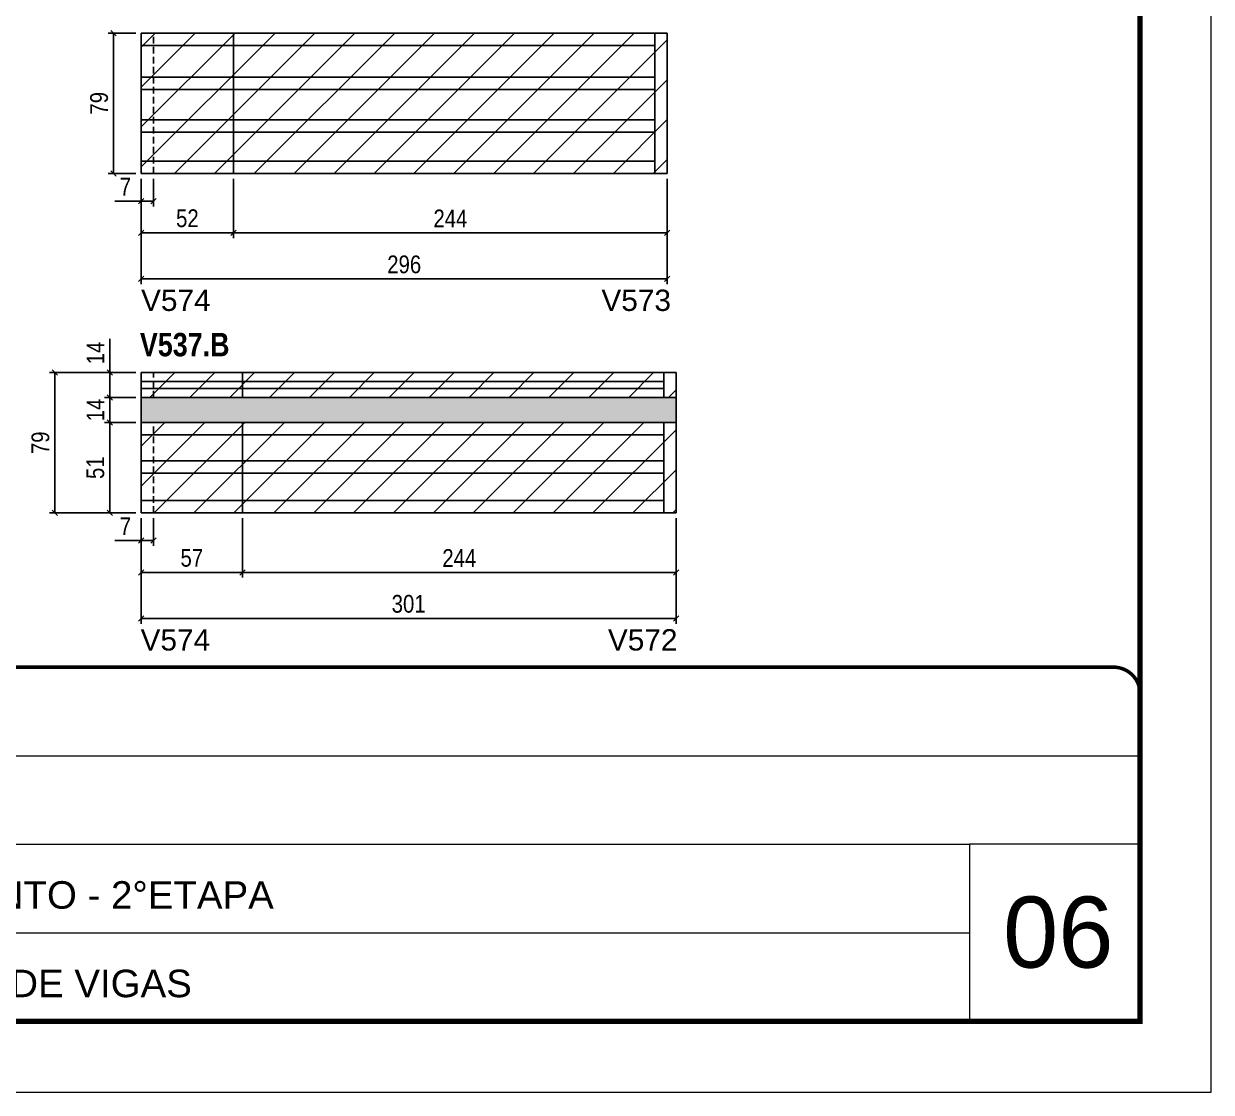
# Model space of a CAD drawing. Extents: x 3309 to 9563, y -2522 to 14608.
# Drawn here: x 5725 to 6393, y 12409 to 13011 of the extents above; entities that cross this region are included whole.
import ezdxf

# ---------------------------------------------------------------- set-up
doc = ezdxf.new("R2010")
doc.units = 0
for name, pattern in [('CONTINUO', [0]), ('DASHED', [0.75, 0.5, -0.25]), ('HIDDEN', [0.375, 0.25, -0.125])]:
    doc.linetypes.add(name, pattern=pattern)
for name, color, linetype in [('5', 5, 'Continuous'), ('COTA', 241, 'Continuous'), ('NOMENCLATURA', 7, 'Continuous'), ('Painéis', 200, 'Continuous'), ('SARR_2.2x7', 40, 'Continuous'), ('SARR_EDITAR', 141, 'Continuous')]:
    doc.layers.add(name, color=color, linetype=linetype)
for name, color, linetype, lineweight in [('CARIMBO', 255, 'Continuous', 9), ('Folhas', 255, 'Continuous', 9), ('Hachura', 251, 'Continuous', 9), ('SARRAFO DE PRESSAO', 251, 'DASHED', 9)]:
    doc.layers.add(name, color=color, linetype=linetype, lineweight=lineweight)
doc.styles.add('ARIAL', font='arial.ttf')
doc.styles.add('COTA TECNICA', font='techl___.ttf', dxfattribs={"height": 10})
doc.styles.get("Standard").update_dxf_attribs({"font": 'arial.ttf'})
doc.styles.add('TECNICA', font='techb___.ttf', dxfattribs={"height": 10})
doc.dimstyles.new('PAINEL', dxfattribs={"dimtxt": 10, "dimasz": 3, "dimexe": 3, "dimexo": 3, "dimgap": 3, "dimtad": 1, "dimdec": 1, "dimzin": 12, "dimdsep": 46, "dimtxsty": 'COTA TECNICA', "dimblk1": 'OBLIQUE', "dimblk2": 'OBLIQUE', "dimsah": 1, "dimcen": 0.9, "dimclrd": 4, "dimclre": 4, "dimclrt": 240, "dimadec": 1, "dimazin": 3, "dimtfac": 1, "dimtdec": 1, "dimtmove": 0, "dimatfit": 3, "dimfxl": 1, "dimtolj": 1, "dimtzin": 12, "dimarcsym": 0})

# ---------------------------------------------------------------- blocks, each defined once
blk = doc.blocks.new('9999999999')
at = {"color": 30, "linetype": 'CONTINUO'}
for p, q in [((98564.56, 34379.64), (99583.98, 34379.64)), ((98564.56, 34329.83), (99487.98, 34329.83)), ((99583.98, 34329.83), (99487.98, 34329.83)), ((99487.98, 34329.83), (99487.98, 34230.21)), ((98564.56, 34280.02), (99487.98, 34280.02))]:
    blk.add_line(p, q, dxfattribs=at)
at = {"color": 30, "linetype": 'CONTINUO', "const_width": 2}
blk.add_lwpolyline([(99583.98, 34230.21), (99583.98, 34414.45, 0.414214), (99568.98, 34429.45), (98228.98, 34429.45, 0.414214), (98213.98, 34414.45), (98213.98, 34245.21, 0.414214), (98228.98, 34230.21), (99583.98, 34230.21)], format="xyb", dxfattribs=at)
at = {"layer": 'Folhas'}
blk.add_lwpolyline([(98138.98, 34190.21), (99623.98, 34190.21), (99623.98, 35240.21), (98138.98, 35240.21)], close=True, dxfattribs=at)
at = {"layer": 'Folhas', "color": 30, "const_width": 3}
blk.add_lwpolyline([(98213.98, 34230.21), (99583.98, 34230.21), (99583.98, 35200.21), (98213.98, 35200.21)], close=True, dxfattribs=at)
at = {"color": 7, "linetype": 'Continuous', "ltscale": 5, "style": 'ARIAL'}
for s, p in [('2°PAVIMENTO - 2°ETAPA', (98837.68, 34293.51)), ('LATERAIS DE VIGAS', (98837.68, 34243.7))]:
    blk.add_text(s, height=15.4829, dxfattribs=at).set_placement(p)
blk = doc.blocks.new('_Oblique')
at = {"color": 0, "linetype": 'ByBlock', "lineweight": -2}
blk.add_line((-0.5, -0.5), (0.5, 0.5), dxfattribs=at)
blk = doc.blocks.new('*D75')
at = {"layer": 'COTA', "color": 4, "lineweight": -2, "transparency": 16777216}
for p, q in [((5790.79, 12923.4), (5790.79, 12864.02)), ((6086.79, 12923.4), (6086.79, 12864.02)), ((6086.79, 12867.02), (5790.79, 12867.02))]:
    blk.add_line(p, q, dxfattribs=at)
at = {"layer": 'Defpoints', "color": 0, "transparency": 16777216}
for p in [(5790.79, 12926.4), (6086.79, 12926.4), (5790.79, 12867.02)]:
    blk.add_point(p, dxfattribs=at)
at = {"layer": 'COTA', "color": 4, "lineweight": -2, "transparency": 16777216, "xscale": 3, "yscale": 3, "zscale": 3, "rotation": 180}
blk.add_blockref('_Oblique', (5790.79, 12867.02), dxfattribs=at)
at = {"layer": 'COTA', "color": 4, "lineweight": -2, "transparency": 16777216, "xscale": 3, "yscale": 3, "zscale": 3}
blk.add_blockref('_Oblique', (6086.79, 12867.02), dxfattribs=at)
at = {"layer": 'COTA', "color": 240, "transparency": 16777216, "insert": (5938.79, 12875.15), "char_height": 10, "attachment_point": 5, "style": 'COTA TECNICA'}
blk.add_mtext('\\A1;296', dxfattribs=at)
blk = doc.blocks.new('*D76')
at = {"layer": 'COTA', "color": 4, "lineweight": -2, "transparency": 16777216}
for p, q in [((5842.79, 12923.4), (5842.79, 12890.01)), ((6086.79, 12923.4), (6086.79, 12890.01)), ((6086.79, 12893.01), (5842.79, 12893.01))]:
    blk.add_line(p, q, dxfattribs=at)
at = {"layer": 'Defpoints', "color": 0, "transparency": 16777216}
for p in [(5842.79, 12926.4), (6086.79, 12926.4), (5842.79, 12893.01)]:
    blk.add_point(p, dxfattribs=at)
at = {"layer": 'COTA', "color": 4, "lineweight": -2, "transparency": 16777216, "xscale": 3, "yscale": 3, "zscale": 3, "rotation": 180}
blk.add_blockref('_Oblique', (5842.79, 12893.01), dxfattribs=at)
at = {"layer": 'COTA', "color": 4, "lineweight": -2, "transparency": 16777216, "xscale": 3, "yscale": 3, "zscale": 3}
blk.add_blockref('_Oblique', (6086.79, 12893.01), dxfattribs=at)
at = {"layer": 'COTA', "color": 240, "transparency": 16777216, "insert": (5964.79, 12901.08), "char_height": 10, "attachment_point": 5, "style": 'COTA TECNICA'}
blk.add_mtext('\\A1;244', dxfattribs=at)
blk = doc.blocks.new('*D77')
at = {"layer": 'COTA', "color": 4, "lineweight": -2, "transparency": 16777216}
for p, q in [((5790.79, 12923.4), (5790.79, 12890.01)), ((5842.79, 12923.4), (5842.79, 12890.01)), ((5842.79, 12893.01), (5790.79, 12893.01))]:
    blk.add_line(p, q, dxfattribs=at)
at = {"layer": 'Defpoints', "color": 0, "transparency": 16777216}
for p in [(5790.79, 12926.4), (5842.79, 12926.4), (5790.79, 12893.01)]:
    blk.add_point(p, dxfattribs=at)
at = {"layer": 'COTA', "color": 4, "lineweight": -2, "transparency": 16777216, "xscale": 3, "yscale": 3, "zscale": 3, "rotation": 180}
blk.add_blockref('_Oblique', (5790.79, 12893.01), dxfattribs=at)
at = {"layer": 'COTA', "color": 4, "lineweight": -2, "transparency": 16777216, "xscale": 3, "yscale": 3, "zscale": 3}
blk.add_blockref('_Oblique', (5842.79, 12893.01), dxfattribs=at)
at = {"layer": 'COTA', "color": 240, "transparency": 16777216, "insert": (5816.79, 12901.12), "char_height": 10, "attachment_point": 5, "style": 'COTA TECNICA'}
blk.add_mtext('\\A1;52', dxfattribs=at)
blk = doc.blocks.new('*D78')
at = {"layer": 'COTA', "color": 4, "lineweight": -2, "transparency": 16777216}
for p, q in [((5790.79, 12923.4), (5790.79, 12907.87)), ((5797.79, 12923.4), (5797.79, 12907.87)), ((5790.79, 12910.87), (5776.06, 12910.87)), ((5797.79, 12910.87), (5790.79, 12910.87))]:
    blk.add_line(p, q, dxfattribs=at)
at = {"layer": 'Defpoints', "color": 0, "transparency": 16777216}
for p in [(5790.79, 12926.4), (5797.79, 12926.4), (5790.79, 12910.87)]:
    blk.add_point(p, dxfattribs=at)
at = {"layer": 'COTA', "color": 4, "lineweight": -2, "transparency": 16777216, "xscale": 3, "yscale": 3, "zscale": 3, "rotation": 180}
blk.add_blockref('_Oblique', (5790.79, 12910.87), dxfattribs=at)
at = {"layer": 'COTA', "color": 4, "lineweight": -2, "transparency": 16777216, "xscale": 3, "yscale": 3, "zscale": 3}
blk.add_blockref('_Oblique', (5797.79, 12910.87), dxfattribs=at)
at = {"layer": 'COTA', "color": 240, "transparency": 16777216, "insert": (5781.92, 12918.95), "char_height": 10, "attachment_point": 5, "style": 'COTA TECNICA'}
blk.add_mtext('\\A1;7', dxfattribs=at)
blk = doc.blocks.new('*D79')
at = {"layer": 'COTA', "color": 4, "lineweight": -2, "transparency": 16777216}
for p, q in [((5787.79, 13005.4), (5772.28, 13005.4)), ((5775.28, 12926.4), (5775.28, 13005.4)), ((5787.79, 12926.4), (5772.28, 12926.4))]:
    blk.add_line(p, q, dxfattribs=at)
at = {"layer": 'Defpoints', "color": 0, "transparency": 16777216}
for p in [(5775.28, 13005.4), (5790.79, 13005.4), (5790.79, 12926.4)]:
    blk.add_point(p, dxfattribs=at)
at = {"layer": 'COTA', "color": 4, "lineweight": -2, "transparency": 16777216, "xscale": 3, "yscale": 3, "zscale": 3}
for p, rotation in [((5775.28, 13005.4), 90), ((5775.28, 12926.4), 270)]:
    blk.add_blockref('_Oblique', p, dxfattribs=dict(at, rotation=rotation))
at = {"layer": 'COTA', "color": 240, "transparency": 16777216, "insert": (5767.17, 12965.9), "char_height": 10, "attachment_point": 5, "rotation": 90, "style": 'COTA TECNICA'}
blk.add_mtext('\\A1;79', dxfattribs=at)
blk = doc.blocks.new('*D80')
at = {"layer": 'COTA', "color": 4, "lineweight": -2, "transparency": 16777216}
for p, q in [((5790.79, 12732.3), (5790.79, 12672.91)), ((6091.79, 12732.3), (6091.79, 12672.91)), ((6091.79, 12675.91), (5790.79, 12675.91))]:
    blk.add_line(p, q, dxfattribs=at)
at = {"layer": 'Defpoints', "color": 0, "transparency": 16777216}
for p in [(5790.79, 12735.3), (6091.79, 12735.3), (5790.79, 12675.91)]:
    blk.add_point(p, dxfattribs=at)
at = {"layer": 'COTA', "color": 4, "lineweight": -2, "transparency": 16777216, "xscale": 3, "yscale": 3, "zscale": 3, "rotation": 180}
blk.add_blockref('_Oblique', (5790.79, 12675.91), dxfattribs=at)
at = {"layer": 'COTA', "color": 4, "lineweight": -2, "transparency": 16777216, "xscale": 3, "yscale": 3, "zscale": 3}
blk.add_blockref('_Oblique', (6091.79, 12675.91), dxfattribs=at)
at = {"layer": 'COTA', "color": 240, "transparency": 16777216, "insert": (5941.29, 12684.13), "char_height": 10, "attachment_point": 5, "style": 'COTA TECNICA'}
blk.add_mtext('\\A1;301', dxfattribs=at)
blk = doc.blocks.new('*D81')
at = {"layer": 'COTA', "color": 4, "lineweight": -2, "transparency": 16777216}
for p, q in [((5847.79, 12732.3), (5847.79, 12698.9)), ((6091.79, 12732.3), (6091.79, 12698.9)), ((6091.79, 12701.9), (5847.79, 12701.9))]:
    blk.add_line(p, q, dxfattribs=at)
at = {"layer": 'Defpoints', "color": 0, "transparency": 16777216}
for p in [(5847.79, 12735.3), (6091.79, 12735.3), (5847.79, 12701.9)]:
    blk.add_point(p, dxfattribs=at)
at = {"layer": 'COTA', "color": 4, "lineweight": -2, "transparency": 16777216, "xscale": 3, "yscale": 3, "zscale": 3, "rotation": 180}
blk.add_blockref('_Oblique', (5847.79, 12701.9), dxfattribs=at)
at = {"layer": 'COTA', "color": 4, "lineweight": -2, "transparency": 16777216, "xscale": 3, "yscale": 3, "zscale": 3}
blk.add_blockref('_Oblique', (6091.79, 12701.9), dxfattribs=at)
at = {"layer": 'COTA', "color": 240, "transparency": 16777216, "insert": (5969.79, 12709.97), "char_height": 10, "attachment_point": 5, "style": 'COTA TECNICA'}
blk.add_mtext('\\A1;244', dxfattribs=at)
blk = doc.blocks.new('*D82')
at = {"layer": 'COTA', "color": 4, "lineweight": -2, "transparency": 16777216}
for p, q in [((5790.79, 12732.3), (5790.79, 12698.9)), ((5847.79, 12732.3), (5847.79, 12698.9)), ((5847.79, 12701.9), (5790.79, 12701.9))]:
    blk.add_line(p, q, dxfattribs=at)
at = {"layer": 'Defpoints', "color": 0, "transparency": 16777216}
for p in [(5790.79, 12735.3), (5847.79, 12735.3), (5790.79, 12701.9)]:
    blk.add_point(p, dxfattribs=at)
at = {"layer": 'COTA', "color": 4, "lineweight": -2, "transparency": 16777216, "xscale": 3, "yscale": 3, "zscale": 3, "rotation": 180}
blk.add_blockref('_Oblique', (5790.79, 12701.9), dxfattribs=at)
at = {"layer": 'COTA', "color": 4, "lineweight": -2, "transparency": 16777216, "xscale": 3, "yscale": 3, "zscale": 3}
blk.add_blockref('_Oblique', (5847.79, 12701.9), dxfattribs=at)
at = {"layer": 'COTA', "color": 240, "transparency": 16777216, "insert": (5819.29, 12710.01), "char_height": 10, "attachment_point": 5, "style": 'COTA TECNICA'}
blk.add_mtext('\\A1;57', dxfattribs=at)
blk = doc.blocks.new('*D83')
at = {"layer": 'COTA', "color": 4, "lineweight": -2, "transparency": 16777216}
for p, q in [((5790.79, 12732.3), (5790.79, 12716.77)), ((5797.79, 12732.3), (5797.79, 12716.77)), ((5790.79, 12719.77), (5776.06, 12719.77)), ((5797.79, 12719.77), (5790.79, 12719.77))]:
    blk.add_line(p, q, dxfattribs=at)
at = {"layer": 'Defpoints', "color": 0, "transparency": 16777216}
for p in [(5790.79, 12735.3), (5797.79, 12735.3), (5790.79, 12719.77)]:
    blk.add_point(p, dxfattribs=at)
at = {"layer": 'COTA', "color": 4, "lineweight": -2, "transparency": 16777216, "xscale": 3, "yscale": 3, "zscale": 3, "rotation": 180}
blk.add_blockref('_Oblique', (5790.79, 12719.77), dxfattribs=at)
at = {"layer": 'COTA', "color": 4, "lineweight": -2, "transparency": 16777216, "xscale": 3, "yscale": 3, "zscale": 3}
blk.add_blockref('_Oblique', (5797.79, 12719.77), dxfattribs=at)
at = {"layer": 'COTA', "color": 240, "transparency": 16777216, "insert": (5781.92, 12727.84), "char_height": 10, "attachment_point": 5, "style": 'COTA TECNICA'}
blk.add_mtext('\\A1;7', dxfattribs=at)
blk = doc.blocks.new('*D84')
at = {"layer": 'COTA', "color": 4, "lineweight": -2, "transparency": 16777216}
for p, q in [((5787.79, 12786.3), (5770.15, 12786.3)), ((5773.15, 12786.3), (5773.15, 12735.3)), ((5787.79, 12735.3), (5770.15, 12735.3))]:
    blk.add_line(p, q, dxfattribs=at)
at = {"layer": 'Defpoints', "color": 0, "transparency": 16777216}
for p in [(5790.79, 12786.3, 0), (5773.15, 12735.3), (5790.79, 12735.3, 0)]:
    blk.add_point(p, dxfattribs=at)
at = {"layer": 'COTA', "color": 4, "lineweight": -2, "transparency": 16777216, "xscale": 3, "yscale": 3, "zscale": 3}
for p, rotation in [((5773.15, 12786.3), 90), ((5773.15, 12735.3), 270)]:
    blk.add_blockref('_Oblique', p, dxfattribs=dict(at, rotation=rotation))
at = {"layer": 'COTA', "color": 240, "transparency": 16777216, "insert": (5765.04, 12760.8), "char_height": 10, "attachment_point": 5, "rotation": 90, "style": 'COTA TECNICA'}
blk.add_mtext('\\A1;51', dxfattribs=at)
blk = doc.blocks.new('*D85')
at = {"layer": 'COTA', "color": 4, "lineweight": -2, "transparency": 16777216}
for p, q in [((5787.79, 12800.3), (5770.15, 12800.3)), ((5773.15, 12786.3), (5773.15, 12800.3)), ((5787.79, 12786.3), (5770.15, 12786.3))]:
    blk.add_line(p, q, dxfattribs=at)
at = {"layer": 'Defpoints', "color": 0, "transparency": 16777216}
for p in [(5773.15, 12800.3), (5790.79, 12800.3, 0), (5790.79, 12786.3, 0)]:
    blk.add_point(p, dxfattribs=at)
at = {"layer": 'COTA', "color": 4, "lineweight": -2, "transparency": 16777216, "xscale": 3, "yscale": 3, "zscale": 3}
for p, rotation in [((5773.15, 12800.3), 90), ((5773.15, 12786.3), 270)]:
    blk.add_blockref('_Oblique', p, dxfattribs=dict(at, rotation=rotation))
at = {"layer": 'COTA', "color": 240, "transparency": 16777216, "insert": (5765.08, 12793.3), "char_height": 10, "attachment_point": 5, "rotation": 90, "style": 'COTA TECNICA'}
blk.add_mtext('\\A1;14', dxfattribs=at)
blk = doc.blocks.new('*D86')
at = {"layer": 'COTA', "color": 4, "lineweight": -2, "transparency": 16777216}
for p, q in [((5787.79, 12814.3), (5739.24, 12814.3)), ((5742.24, 12735.3), (5742.24, 12814.3)), ((5787.79, 12735.3), (5739.24, 12735.3))]:
    blk.add_line(p, q, dxfattribs=at)
at = {"layer": 'Defpoints', "color": 0, "transparency": 16777216}
for p in [(5742.24, 12814.3), (5790.79, 12814.3, 0), (5790.79, 12735.3, 0)]:
    blk.add_point(p, dxfattribs=at)
at = {"layer": 'COTA', "color": 4, "lineweight": -2, "transparency": 16777216, "xscale": 3, "yscale": 3, "zscale": 3}
for p, rotation in [((5742.24, 12814.3), 90), ((5742.24, 12735.3), 270)]:
    blk.add_blockref('_Oblique', p, dxfattribs=dict(at, rotation=rotation))
at = {"layer": 'COTA', "color": 240, "transparency": 16777216, "insert": (5734.14, 12774.8), "char_height": 10, "attachment_point": 5, "rotation": 90, "style": 'COTA TECNICA'}
blk.add_mtext('\\A1;79', dxfattribs=at)
blk = doc.blocks.new('*D87')
at = {"layer": 'COTA', "color": 4, "lineweight": -2, "transparency": 16777216}
for p, q in [((5773.15, 12814.3), (5773.15, 12833.41)), ((5787.79, 12814.3), (5770.15, 12814.3)), ((5773.15, 12800.3), (5773.15, 12814.3)), ((5787.79, 12800.3), (5770.15, 12800.3))]:
    blk.add_line(p, q, dxfattribs=at)
at = {"layer": 'Defpoints', "color": 0, "transparency": 16777216}
for p in [(5773.15, 12814.3), (5790.79, 12814.3), (5790.79, 12800.3)]:
    blk.add_point(p, dxfattribs=at)
at = {"layer": 'COTA', "color": 4, "lineweight": -2, "transparency": 16777216, "xscale": 3, "yscale": 3, "zscale": 3}
for p, rotation in [((5773.15, 12814.3), 90), ((5773.15, 12800.3), 270)]:
    blk.add_blockref('_Oblique', p, dxfattribs=dict(at, rotation=rotation))
at = {"layer": 'COTA', "color": 240, "transparency": 16777216, "insert": (5765.08, 12825.36), "char_height": 10, "attachment_point": 5, "rotation": 90, "style": 'COTA TECNICA'}
blk.add_mtext('\\A1;14', dxfattribs=at)

msp = doc.modelspace()

# ---------------------------------------------------------------- hatches: boundary and pattern name
at = {"layer": 'COTA'}
h = msp.add_hatch(dxfattribs=at)
h.set_pattern_fill('AR-CONC', color=256, scale=0.03)
h.set_pattern_definition([(50, (386.6687, -88.363), (5.46554, -0.4781726), [0.5715, -6.2865]), (355, (386.6687, -88.363), (-1.0573026, 5.7317054), [0.4572, -5.0292175]), (100.451445, (387.124, -88.403), (4.4082374, 5.2535326), [0.4857003, -5.3427073]), (46.1842, (386.669, -86.839), (8.1323712, -1.2612698), [0.85725, -9.42975]), (96.63556, (387.346, -86.944), (7.122124, 7.4227837), [0.7285507, -8.014068]), (351.18415, (386.669, -86.839), (7.122124, 7.4227837), [0.685799, -7.543792]), (21, (387.4307, -87.22), (4.5484317, -3.067956), [0.5715, -6.2865]), (326, (387.4307, -87.22), (1.8540609, 5.525639), [0.4572, -5.0292]), (71.451445, (387.8097, -87.476), (6.4024926, 2.457683), [0.4857003, -5.3426981]), (37.5, (386.6687, -88.3632), (0.0926581, 2.53665117), [0, -4.96824, 0, -5.1054, 0, -5.04825]), (7.5, (386.6687, -88.3632), (2.0045899, 3.00541724), [0, -2.91084, 0, -4.85394, 0, -1.92405]), (327.5, (384.9694, -88.3632), (4.06771786, -0.17186232), [0, -1.905, 0, -5.9436, 0, -7.8867]), (317.5, (384.2074, -88.363), (4.4438754, 0.7627947), [0, -2.4765, 0, -3.94716, 0, -5.6007])])
h.paths.add_polyline_path([(6091.79, 12786.3), (6091.79, 12800.3), (5790.79, 12800.3), (5790.79, 12786.3)])
at = {"layer": 'Hachura', "linetype": 'ByBlock'}
h = msp.add_hatch(dxfattribs=at)
h.set_pattern_fill('ANSI31', color=256, scale=5)
h.paths.add_polyline_path([(5441.95, 12977.4), (5384.95, 12977.4), (5384.95, 12926.4), (5441.95, 12926.4)])
h.paths.add_polyline_path([(5685.95, 12977.4), (5441.95, 12977.4), (5441.95, 12926.4), (5685.95, 12926.4)])
h.paths.add_polyline_path([(5441.95, 13005.4), (5384.95, 13005.4), (5384.95, 12991.4), (5441.95, 12991.4)])
h.paths.add_polyline_path([(5685.95, 13005.4), (5441.95, 13005.4), (5441.95, 12991.4), (5685.95, 12991.4)])
h.paths.add_polyline_path([(5842.79, 13005.4), (5790.79, 13005.4), (5790.79, 12926.4), (5842.79, 12926.4)])
h.paths.add_polyline_path([(6086.79, 13005.4), (5842.79, 13005.4), (5842.79, 12926.4), (6086.79, 12926.4)])
h.paths.add_polyline_path([(6091.79, 12786.3), (5847.79, 12786.3), (5847.79, 12735.3), (6091.79, 12735.3)])
h.paths.add_polyline_path([(5847.79, 12786.3), (5790.79, 12786.3), (5790.79, 12735.3), (5847.79, 12735.3)])
h.paths.add_polyline_path([(5680.95, 12814.3), (5628.95, 12814.3), (5628.95, 12735.3), (5680.95, 12735.3)])
h.paths.add_polyline_path([(5628.95, 12814.3), (5384.95, 12814.3), (5384.95, 12735.3), (5628.95, 12735.3)])
h.paths.add_polyline_path([(5847.79, 12814.3), (5790.79, 12814.3), (5790.79, 12800.3), (5847.79, 12800.3)])
h.paths.add_polyline_path([(6091.79, 12814.3), (5847.79, 12814.3), (5847.79, 12800.3), (6091.79, 12800.3)])

# ---------------------------------------------------------------- linework, layer by layer
at = {"layer": 'COTA'}
for p, q in [((5790.79, 12786.3), (5790.79, 12800.3)), ((6091.79, 12786.3), (6091.79, 12800.3))]:
    msp.add_line(p, q, dxfattribs=at)
at = {"layer": 'Painéis', "linetype": 'ByBlock'}
for p, q in [((5790.79, 12926.4), (5790.79, 13005.4)), ((5790.79, 13005.4), (6086.79, 13005.4)), ((5842.79, 13005.4), (5842.79, 12926.4)), ((6086.79, 13005.4), (6086.79, 12926.4)), ((6086.79, 12926.4), (5790.79, 12926.4)), ((6091.79, 12814.3), (5790.79, 12814.3)), ((5790.79, 12800.3), (5790.79, 12814.3)), ((5847.79, 12800.3), (5847.79, 12814.3)), ((6091.79, 12800.3), (6091.79, 12814.3)), ((6091.79, 12800.3), (5790.79, 12800.3)), ((5790.79, 12735.3), (5790.79, 12786.3)), ((5790.79, 12786.3), (6091.79, 12786.3)), ((5847.79, 12786.3), (5847.79, 12735.3)), ((6091.79, 12786.3), (6091.79, 12735.3)), ((6091.79, 12735.3), (5790.79, 12735.3))]:
    msp.add_line(p, q, dxfattribs=at)
at = {"layer": 'SARR_2.2x7', "linetype": 'HIDDEN', "ltscale": 15}
for p, q in [((5797.79, 12926.4), (5797.79, 13005.4)), ((5797.79, 12800.3), (5797.79, 12814.3)), ((5797.79, 12735.3), (5797.79, 12786.3))]:
    msp.add_line(p, q, dxfattribs=at)
at = {"layer": 'SARR_2.2x7', "linetype": 'Continuous'}
for p, q in [((6079.79, 12926.4), (6079.79, 13005.4)), ((6079.79, 12998.4), (5790.79, 12998.4)), ((6079.79, 12980.55), (5790.79, 12980.55)), ((6079.79, 12973.55), (5790.79, 12973.55)), ((6079.79, 12956.55), (5790.79, 12956.55)), ((6079.79, 12949.55), (5790.79, 12949.55)), ((6079.79, 12933.4), (5790.79, 12933.4)), ((6084.79, 12800.3), (6084.79, 12814.3)), ((6084.79, 12735.3), (6084.79, 12786.3)), ((5847.79, 12779.3), (5790.79, 12779.3)), ((6084.79, 12779.3), (5847.79, 12779.3)), ((5847.79, 12764.74), (5790.79, 12764.74)), ((6084.79, 12764.74), (5847.79, 12764.74)), ((5847.79, 12757.74), (5790.79, 12757.74)), ((6084.79, 12757.74), (5847.79, 12757.74)), ((5847.79, 12742.3), (5790.79, 12742.3)), ((6084.79, 12742.3), (5847.79, 12742.3))]:
    msp.add_line(p, q, dxfattribs=at)
at = {"layer": 'SARR_EDITAR', "linetype": 'Continuous'}
for p, q in [((5847.79, 12809.3), (5790.79, 12809.3)), ((6084.79, 12809.3), (5847.79, 12809.3)), ((5847.79, 12805.3), (5790.79, 12805.3)), ((6084.79, 12805.3), (5847.79, 12805.3))]:
    msp.add_line(p, q, dxfattribs=at)

# ---------------------------------------------------------------- block references
at = {"layer": 'SARRAFO DE PRESSAO', "color": 6, "linetype": 'ByBlock'}
msp.add_blockref('9999999999', (-93231.11, -21780.92), dxfattribs=at)

# ---------------------------------------------------------------- texts
at = {"layer": '5', "linetype": 'Continuous'}
for s, rotation, p in [('V574', 359.99996, (5790.72, 12849.01)), ('V573', 359.99996, (6049.74, 12849.01)), ('V574', 0.00004, (5790.45, 12657.9)), ('V572', 0.00004, (6053.39, 12657.9))]:
    msp.add_text(s, height=12, rotation=rotation, dxfattribs=at).set_placement(p)
at = {"layer": 'CARIMBO', "style": 'ARIAL'}
msp.add_text('06', height=40, dxfattribs=at).set_placement((6275.73, 12479.43))
at = {"layer": 'NOMENCLATURA', "style": 'TECNICA'}
msp.add_text('V537.B', height=13.2, dxfattribs=at).set_placement((5790.07, 12823.48))

# ---------------------------------------------------------------- dimensions: what is measured, and where the dimension line sits
at = {"layer": 'COTA'}
for base, p1, p2, angle, picture, middle in [((5775.28, 13005.4), (5790.79, 12926.4), (5790.79, 13005.4), 90, '*D79', (5767.17, 12965.9)), ((5790.79, 12910.87), (5797.79, 12926.4), (5790.79, 12926.4), 180, '*D78', (5781.92, 12918.95)), ((5842.79, 12893.01), (6086.79, 12926.4), (5842.79, 12926.4), 180, '*D76', (5964.79, 12901.08)), ((5773.15, 12814.3), (5790.79, 12800.3), (5790.79, 12814.3), 90, '*D87', (5765.08, 12825.36)), ((5742.24, 12814.3, 0), (5790.79, 12735.3), (5790.79, 12814.3), 90, '*D86', (5734.14, 12774.8, 0)), ((5773.15, 12735.3, 0), (5790.79, 12786.3), (5790.79, 12735.3), 90, '*D84', (5765.04, 12760.8, 0)), ((5790.79, 12719.77), (5797.79, 12735.3), (5790.79, 12735.3), 180, '*D83', (5781.92, 12727.84)), ((5790.79, 12675.91), (6091.79, 12735.3), (5790.79, 12735.3), 0, '*D80', (5941.29, 12684.13)), ((5847.79, 12701.9), (6091.79, 12735.3), (5847.79, 12735.3), 180, '*D81', (5969.79, 12709.97))]:
    dim = msp.add_linear_dim(base=base, p1=p1, p2=p2, angle=angle, dimstyle='PAINEL', dxfattribs=at)
    dim.commit()
    dim.dimension.update_dxf_attribs({"geometry": picture, "text_midpoint": middle})
dim = msp.add_linear_dim(base=(5790.79, 12867.02), p1=(6086.79, 12926.4), p2=(5790.79, 12926.4), dimstyle='PAINEL', dxfattribs=at)
dim.commit()
dim.dimension.update_dxf_attribs({"geometry": '*D75', "text_midpoint": (5938.79, 12875.15)})
for base, p1, p2, picture, middle in [((5790.79, 12893.01), (5842.79, 12926.4), (5790.79, 12926.4), '*D77', (5816.79, 12901.12)), ((5790.79, 12701.9), (5847.79, 12735.3), (5790.79, 12735.3), '*D82', (5819.29, 12710.01))]:
    dim = msp.add_linear_dim(base=base, p1=p1, p2=p2, angle=180, dimstyle='PAINEL', override={"dimtmove": 1}, dxfattribs=at)
    dim.commit()
    dim.dimension.update_dxf_attribs({"geometry": picture, "text_midpoint": middle})
dim = msp.add_linear_dim(base=(5773.15, 12800.3, 0), p1=(5790.79, 12786.3), p2=(5790.79, 12800.3), angle=90, dimstyle='PAINEL', dxfattribs=at)
dim.commit()
dim.dimension.update_dxf_attribs({"geometry": '*D85', "text_midpoint": (5773.15, 12793.3, 0), "dimtype": 160})

doc.saveas('drawing.dxf')
